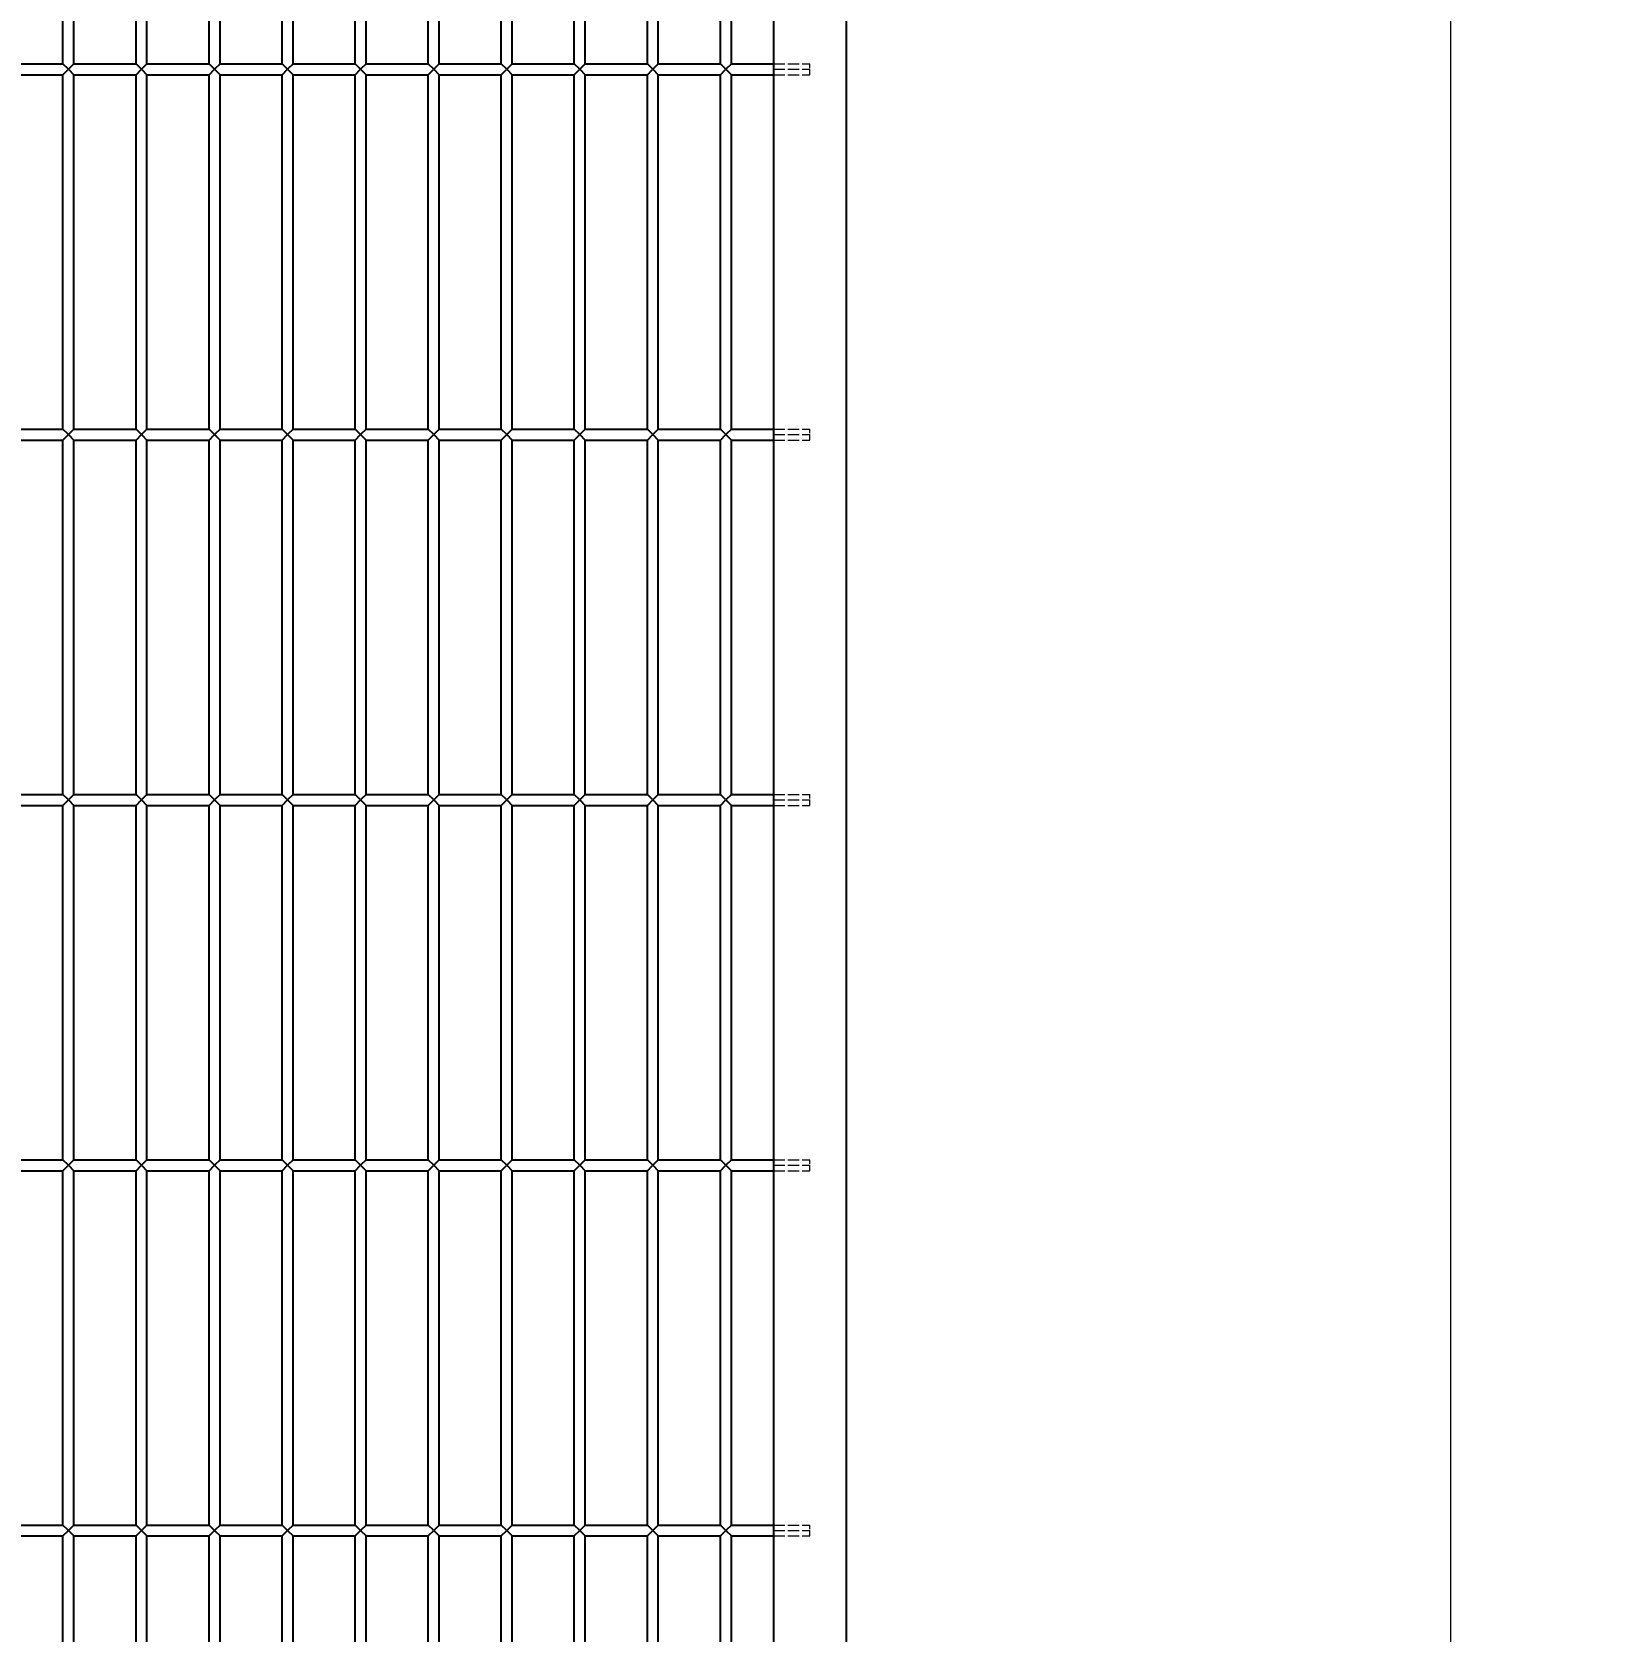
# Model space of a CAD drawing. Header units: millimetres. Extents: x 120 to 9117, y 110 to 4090.
# Drawn here: x 2797.3 to 3225.8, y 2759.2 to 3197.2 of the extents above; entities that cross this region are included whole.
import ezdxf

# ---------------------------------------------------------------- set-up
doc = ezdxf.new("R2010")
doc.units = ezdxf.units.MM
doc.header["$LTSCALE"] = 20
doc.linetypes.add('DASHED', pattern=[0.2067, 0.1654, -0.0413])
doc.layers.add('可见 (ISO)', color=7, linetype='Continuous', lineweight=25)
doc.layers.add('尺寸 (ISO)', color=7, linetype='Continuous', lineweight=18, true_color=0x008000)
doc.layers.add('隐藏 (ISO)', color=5, linetype='DASHED', lineweight=18, true_color=0x0000ff)
doc.styles.add('最新国标', font='simfang.ttf')
doc.dimstyles.new('默认 (GB)', dxfattribs={"dimscale": 20, "dimtxt": 2.8, "dimasz": 2.5, "dimexe": 2, "dimexo": 1.5, "dimgap": 0.5, "dimtad": 1, "dimtoh": 1, "dimdsep": 46, "dimtxsty": '最新国标', "dimcen": 0.09, "dimdle": 10, "dimclrd": 256, "dimclre": 256, "dimclrt": 256, "dimaunit": 1, "dimadec": 3, "dimazin": 2, "dimtfac": 0.535714, "dimtdec": 3, "dimtmove": 0, "dimatfit": 3, "dimfxl": 0, "dimtolj": 1, "dimlwd": -1, "dimlwe": -1, "dimarcsym": 0})

# ---------------------------------------------------------------- blocks, each defined once
blk = doc.blocks.new('_DotSmall')
at = {"color": 0, "linetype": 'ByBlock', "const_width": 0.5}
blk.add_lwpolyline([(-0.0625, 0, 1), (0.0625, 0, 1)], format="xyb", close=True, dxfattribs=at)
blk = doc.blocks.new('*D19')
at = {"layer": 'Defpoints', "color": 0, "transparency": 16777216}
for p in [(2388.78, 3507.01), (3185.78, 3507.01), (2385.78, 1527.01)]:
    blk.add_point(p, dxfattribs=at)
at = {"layer": '尺寸 (ISO)', "color": 116, "true_color": 0x00803f, "transparency": 16777216}
for p, q in [((2418.78, 3507.01), (3225.78, 3507.01)), ((3185.78, 1527.01), (3185.78, 3457.01)), ((2415.78, 1527.01), (3225.78, 1527.01))]:
    blk.add_line(p, q, dxfattribs=at)
blk.add_solid([(3177.45, 3457.01), (3194.11, 3457.01), (3185.78, 3507.01)], dxfattribs=at)
at = {"layer": '尺寸 (ISO)', "color": 116, "true_color": 0x00803f, "transparency": 16777216, "xscale": 50, "yscale": 50, "zscale": 50, "rotation": 270}
blk.add_blockref('_DotSmall', (3185.78, 1527.01), dxfattribs=at)
at = {"layer": '尺寸 (ISO)', "transparency": 16777216, "insert": (3147.46, 2517.01), "char_height": 56, "attachment_point": 5, "rotation": 90, "style": '最新国标'}
blk.add_mtext('\\A1;1980', dxfattribs=at)

msp = doc.modelspace()

# ---------------------------------------------------------------- linework, layer by layer
at = {"layer": '可见 (ISO)'}
for p, q in [((3020.28, 1517.011), (3020.28, 3517.011)), ((3000.28, 3497.011), (3000.28, 2527.011)), ((2805.78, 3188.511), (2805.78, 3285.511)), ((2808.78, 3188.511), (2808.78, 3285.511)), ((2825.78, 3188.511), (2825.78, 3285.511)), ((2828.78, 3188.511), (2828.78, 3285.511)), ((2845.78, 3188.511), (2845.78, 3285.511)), ((2848.78, 3188.511), (2848.78, 3285.511)), ((2865.78, 3188.511), (2865.78, 3285.511)), ((2868.78, 3188.511), (2868.78, 3285.511)), ((2885.78, 3188.511), (2885.78, 3285.511)), ((2888.78, 3188.511), (2888.78, 3285.511)), ((2905.78, 3188.511), (2905.78, 3285.511)), ((2908.78, 3188.511), (2908.78, 3285.511)), ((2925.78, 3188.511), (2925.78, 3285.511)), ((2928.78, 3188.511), (2928.78, 3285.511)), ((2945.78, 3188.511), (2945.78, 3285.511)), ((2948.78, 3188.511), (2948.78, 3285.511)), ((2965.78, 3188.511), (2965.78, 3285.511)), ((2968.78, 3188.511), (2968.78, 3285.511)), ((2985.78, 3188.511), (2985.78, 3285.511)), ((2988.78, 3188.511), (2988.78, 3285.511)), ((2788.78, 3188.511), (2805.78, 3188.511)), ((2788.78, 3185.511), (2805.78, 3185.511)), ((2807.28, 3187.011), (2805.78, 3188.511)), ((2805.78, 3185.511), (2807.28, 3187.011)), ((2805.78, 3088.511), (2805.78, 3185.511)), ((2808.78, 3188.511), (2807.28, 3187.011)), ((2807.28, 3187.011), (2808.78, 3185.511)), ((2808.78, 3188.511), (2825.78, 3188.511)), ((2808.78, 3185.511), (2825.78, 3185.511)), ((2808.78, 3088.511), (2808.78, 3185.511)), ((2827.28, 3187.011), (2825.78, 3188.511)), ((2825.78, 3185.511), (2827.28, 3187.011)), ((2825.78, 3088.511), (2825.78, 3185.511)), ((2828.78, 3188.511), (2827.28, 3187.011)), ((2827.28, 3187.011), (2828.78, 3185.511)), ((2828.78, 3188.511), (2845.78, 3188.511)), ((2828.78, 3185.511), (2845.78, 3185.511)), ((2828.78, 3088.511), (2828.78, 3185.511)), ((2847.28, 3187.011), (2845.78, 3188.511)), ((2845.78, 3185.511), (2847.28, 3187.011)), ((2845.78, 3088.511), (2845.78, 3185.511)), ((2848.78, 3188.511), (2847.28, 3187.011)), ((2847.28, 3187.011), (2848.78, 3185.511)), ((2848.78, 3188.511), (2865.78, 3188.511)), ((2848.78, 3185.511), (2865.78, 3185.511)), ((2848.78, 3088.511), (2848.78, 3185.511)), ((2867.28, 3187.011), (2865.78, 3188.511)), ((2865.78, 3185.511), (2867.28, 3187.011)), ((2865.78, 3088.511), (2865.78, 3185.511)), ((2868.78, 3188.511), (2867.28, 3187.011)), ((2867.28, 3187.011), (2868.78, 3185.511)), ((2868.78, 3188.511), (2885.78, 3188.511)), ((2868.78, 3185.511), (2885.78, 3185.511)), ((2868.78, 3088.511), (2868.78, 3185.511)), ((2887.28, 3187.011), (2885.78, 3188.511)), ((2885.78, 3185.511), (2887.28, 3187.011)), ((2885.78, 3088.511), (2885.78, 3185.511)), ((2888.78, 3188.511), (2887.28, 3187.011)), ((2887.28, 3187.011), (2888.78, 3185.511)), ((2888.78, 3188.511), (2905.78, 3188.511)), ((2888.78, 3185.511), (2905.78, 3185.511)), ((2888.78, 3088.511), (2888.78, 3185.511)), ((2907.28, 3187.011), (2905.78, 3188.511)), ((2905.78, 3185.511), (2907.28, 3187.011)), ((2905.78, 3088.511), (2905.78, 3185.511)), ((2908.78, 3188.511), (2907.28, 3187.011)), ((2907.28, 3187.011), (2908.78, 3185.511)), ((2908.78, 3188.511), (2925.78, 3188.511)), ((2908.78, 3185.511), (2925.78, 3185.511)), ((2908.78, 3088.511), (2908.78, 3185.511)), ((2927.28, 3187.011), (2925.78, 3188.511)), ((2925.78, 3185.511), (2927.28, 3187.011)), ((2925.78, 3088.511), (2925.78, 3185.511)), ((2928.78, 3188.511), (2927.28, 3187.011)), ((2927.28, 3187.011), (2928.78, 3185.511)), ((2928.78, 3188.511), (2945.78, 3188.511)), ((2928.78, 3185.511), (2945.78, 3185.511)), ((2928.78, 3088.511), (2928.78, 3185.511)), ((2947.28, 3187.011), (2945.78, 3188.511)), ((2945.78, 3185.511), (2947.28, 3187.011)), ((2945.78, 3088.511), (2945.78, 3185.511)), ((2948.78, 3188.511), (2947.28, 3187.011)), ((2947.28, 3187.011), (2948.78, 3185.511)), ((2948.78, 3188.511), (2965.78, 3188.511)), ((2948.78, 3185.511), (2965.78, 3185.511)), ((2948.78, 3088.511), (2948.78, 3185.511)), ((2967.28, 3187.011), (2965.78, 3188.511)), ((2965.78, 3185.511), (2967.28, 3187.011)), ((2965.78, 3088.511), (2965.78, 3185.511)), ((2968.78, 3188.511), (2967.28, 3187.011)), ((2967.28, 3187.011), (2968.78, 3185.511)), ((2968.78, 3188.511), (2985.78, 3188.511)), ((2968.78, 3185.511), (2985.78, 3185.511)), ((2968.78, 3088.511), (2968.78, 3185.511)), ((2987.28, 3187.011), (2985.78, 3188.511)), ((2985.78, 3185.511), (2987.28, 3187.011)), ((2985.78, 3088.511), (2985.78, 3185.511)), ((2988.78, 3188.511), (2987.28, 3187.011)), ((2987.28, 3187.011), (2988.78, 3185.511)), ((2988.78, 3188.511), (3000.28, 3188.511)), ((2988.78, 3185.511), (3000.28, 3185.511)), ((2988.78, 3088.511), (2988.78, 3185.511)), ((2788.78, 3088.511), (2805.78, 3088.511)), ((2807.28, 3087.011), (2805.78, 3088.511)), ((2808.78, 3088.511), (2807.28, 3087.011)), ((2808.78, 3088.511), (2825.78, 3088.511)), ((2827.28, 3087.011), (2825.78, 3088.511)), ((2828.78, 3088.511), (2827.28, 3087.011)), ((2828.78, 3088.511), (2845.78, 3088.511)), ((2847.28, 3087.011), (2845.78, 3088.511)), ((2848.78, 3088.511), (2847.28, 3087.011)), ((2848.78, 3088.511), (2865.78, 3088.511)), ((2867.28, 3087.011), (2865.78, 3088.511)), ((2868.78, 3088.511), (2867.28, 3087.011)), ((2868.78, 3088.511), (2885.78, 3088.511)), ((2887.28, 3087.011), (2885.78, 3088.511)), ((2888.78, 3088.511), (2887.28, 3087.011)), ((2888.78, 3088.511), (2905.78, 3088.511)), ((2907.28, 3087.011), (2905.78, 3088.511)), ((2908.78, 3088.511), (2907.28, 3087.011)), ((2908.78, 3088.511), (2925.78, 3088.511)), ((2927.28, 3087.011), (2925.78, 3088.511)), ((2928.78, 3088.511), (2927.28, 3087.011)), ((2928.78, 3088.511), (2945.78, 3088.511)), ((2947.28, 3087.011), (2945.78, 3088.511)), ((2948.78, 3088.511), (2947.28, 3087.011)), ((2948.78, 3088.511), (2965.78, 3088.511)), ((2967.28, 3087.011), (2965.78, 3088.511)), ((2968.78, 3088.511), (2967.28, 3087.011)), ((2968.78, 3088.511), (2985.78, 3088.511)), ((2987.28, 3087.011), (2985.78, 3088.511)), ((2988.78, 3088.511), (2987.28, 3087.011)), ((2988.78, 3088.511), (3000.28, 3088.511)), ((2788.78, 3085.511), (2805.78, 3085.511)), ((2805.78, 3085.511), (2807.28, 3087.011)), ((2805.78, 2988.511), (2805.78, 3085.511)), ((2807.28, 3087.011), (2808.78, 3085.511)), ((2808.78, 3085.511), (2825.78, 3085.511)), ((2808.78, 2988.511), (2808.78, 3085.511)), ((2825.78, 3085.511), (2827.28, 3087.011)), ((2825.78, 2988.511), (2825.78, 3085.511)), ((2827.28, 3087.011), (2828.78, 3085.511)), ((2828.78, 3085.511), (2845.78, 3085.511)), ((2828.78, 2988.511), (2828.78, 3085.511)), ((2845.78, 3085.511), (2847.28, 3087.011)), ((2845.78, 2988.511), (2845.78, 3085.511)), ((2847.28, 3087.011), (2848.78, 3085.511)), ((2848.78, 3085.511), (2865.78, 3085.511)), ((2848.78, 2988.511), (2848.78, 3085.511)), ((2865.78, 3085.511), (2867.28, 3087.011)), ((2865.78, 2988.511), (2865.78, 3085.511)), ((2867.28, 3087.011), (2868.78, 3085.511)), ((2868.78, 3085.511), (2885.78, 3085.511)), ((2868.78, 2988.511), (2868.78, 3085.511)), ((2885.78, 3085.511), (2887.28, 3087.011)), ((2885.78, 2988.511), (2885.78, 3085.511)), ((2887.28, 3087.011), (2888.78, 3085.511)), ((2888.78, 3085.511), (2905.78, 3085.511)), ((2888.78, 2988.511), (2888.78, 3085.511)), ((2905.78, 3085.511), (2907.28, 3087.011)), ((2905.78, 2988.511), (2905.78, 3085.511)), ((2907.28, 3087.011), (2908.78, 3085.511)), ((2908.78, 3085.511), (2925.78, 3085.511)), ((2908.78, 2988.511), (2908.78, 3085.511)), ((2925.78, 3085.511), (2927.28, 3087.011)), ((2925.78, 2988.511), (2925.78, 3085.511)), ((2927.28, 3087.011), (2928.78, 3085.511)), ((2928.78, 3085.511), (2945.78, 3085.511)), ((2928.78, 2988.511), (2928.78, 3085.511)), ((2945.78, 3085.511), (2947.28, 3087.011)), ((2945.78, 2988.511), (2945.78, 3085.511)), ((2947.28, 3087.011), (2948.78, 3085.511)), ((2948.78, 3085.511), (2965.78, 3085.511)), ((2948.78, 2988.511), (2948.78, 3085.511)), ((2965.78, 3085.511), (2967.28, 3087.011)), ((2965.78, 2988.511), (2965.78, 3085.511)), ((2967.28, 3087.011), (2968.78, 3085.511)), ((2968.78, 3085.511), (2985.78, 3085.511)), ((2968.78, 2988.511), (2968.78, 3085.511)), ((2985.78, 3085.511), (2987.28, 3087.011)), ((2985.78, 2988.511), (2985.78, 3085.511)), ((2987.28, 3087.011), (2988.78, 3085.511)), ((2988.78, 3085.511), (3000.28, 3085.511)), ((2988.78, 2988.511), (2988.78, 3085.511)), ((2788.78, 2988.511), (2805.78, 2988.511)), ((2807.28, 2987.011), (2805.78, 2988.511)), ((2808.78, 2988.511), (2807.28, 2987.011)), ((2808.78, 2988.511), (2825.78, 2988.511)), ((2827.28, 2987.011), (2825.78, 2988.511)), ((2828.78, 2988.511), (2827.28, 2987.011)), ((2828.78, 2988.511), (2845.78, 2988.511)), ((2847.28, 2987.011), (2845.78, 2988.511)), ((2848.78, 2988.511), (2847.28, 2987.011)), ((2848.78, 2988.511), (2865.78, 2988.511)), ((2867.28, 2987.011), (2865.78, 2988.511)), ((2868.78, 2988.511), (2867.28, 2987.011)), ((2868.78, 2988.511), (2885.78, 2988.511)), ((2887.28, 2987.011), (2885.78, 2988.511)), ((2888.78, 2988.511), (2887.28, 2987.011)), ((2888.78, 2988.511), (2905.78, 2988.511)), ((2907.28, 2987.011), (2905.78, 2988.511)), ((2908.78, 2988.511), (2907.28, 2987.011)), ((2908.78, 2988.511), (2925.78, 2988.511)), ((2927.28, 2987.011), (2925.78, 2988.511)), ((2928.78, 2988.511), (2927.28, 2987.011)), ((2928.78, 2988.511), (2945.78, 2988.511)), ((2947.28, 2987.011), (2945.78, 2988.511)), ((2948.78, 2988.511), (2947.28, 2987.011)), ((2948.78, 2988.511), (2965.78, 2988.511)), ((2967.28, 2987.011), (2965.78, 2988.511)), ((2968.78, 2988.511), (2967.28, 2987.011)), ((2968.78, 2988.511), (2985.78, 2988.511)), ((2987.28, 2987.011), (2985.78, 2988.511)), ((2988.78, 2988.511), (2987.28, 2987.011)), ((2988.78, 2988.511), (3000.28, 2988.511)), ((2788.78, 2985.511), (2805.78, 2985.511)), ((2805.78, 2985.511), (2807.28, 2987.011)), ((2805.78, 2888.511), (2805.78, 2985.511)), ((2807.28, 2987.011), (2808.78, 2985.511)), ((2808.78, 2985.511), (2825.78, 2985.511)), ((2808.78, 2888.511), (2808.78, 2985.511)), ((2825.78, 2985.511), (2827.28, 2987.011)), ((2825.78, 2888.511), (2825.78, 2985.511)), ((2827.28, 2987.011), (2828.78, 2985.511)), ((2828.78, 2985.511), (2845.78, 2985.511)), ((2828.78, 2888.511), (2828.78, 2985.511)), ((2845.78, 2985.511), (2847.28, 2987.011)), ((2845.78, 2888.511), (2845.78, 2985.511)), ((2847.28, 2987.011), (2848.78, 2985.511)), ((2848.78, 2985.511), (2865.78, 2985.511)), ((2848.78, 2888.511), (2848.78, 2985.511)), ((2865.78, 2985.511), (2867.28, 2987.011)), ((2865.78, 2888.511), (2865.78, 2985.511)), ((2867.28, 2987.011), (2868.78, 2985.511)), ((2868.78, 2985.511), (2885.78, 2985.511)), ((2868.78, 2888.511), (2868.78, 2985.511)), ((2885.78, 2985.511), (2887.28, 2987.011)), ((2885.78, 2888.511), (2885.78, 2985.511)), ((2887.28, 2987.011), (2888.78, 2985.511)), ((2888.78, 2985.511), (2905.78, 2985.511)), ((2888.78, 2888.511), (2888.78, 2985.511)), ((2905.78, 2985.511), (2907.28, 2987.011)), ((2905.78, 2888.511), (2905.78, 2985.511)), ((2907.28, 2987.011), (2908.78, 2985.511)), ((2908.78, 2985.511), (2925.78, 2985.511)), ((2908.78, 2888.511), (2908.78, 2985.511)), ((2925.78, 2985.511), (2927.28, 2987.011)), ((2925.78, 2888.511), (2925.78, 2985.511)), ((2927.28, 2987.011), (2928.78, 2985.511)), ((2928.78, 2985.511), (2945.78, 2985.511)), ((2928.78, 2888.511), (2928.78, 2985.511)), ((2945.78, 2985.511), (2947.28, 2987.011)), ((2945.78, 2888.511), (2945.78, 2985.511)), ((2947.28, 2987.011), (2948.78, 2985.511)), ((2948.78, 2985.511), (2965.78, 2985.511)), ((2948.78, 2888.511), (2948.78, 2985.511)), ((2965.78, 2985.511), (2967.28, 2987.011)), ((2965.78, 2888.511), (2965.78, 2985.511)), ((2967.28, 2987.011), (2968.78, 2985.511)), ((2968.78, 2985.511), (2985.78, 2985.511)), ((2968.78, 2888.511), (2968.78, 2985.511)), ((2985.78, 2985.511), (2987.28, 2987.011)), ((2985.78, 2888.511), (2985.78, 2985.511)), ((2987.28, 2987.011), (2988.78, 2985.511)), ((2988.78, 2985.511), (3000.28, 2985.511)), ((2988.78, 2888.511), (2988.78, 2985.511)), ((2788.78, 2888.511), (2805.78, 2888.511)), ((2807.28, 2887.011), (2805.78, 2888.511)), ((2805.78, 2885.511), (2807.28, 2887.011)), ((2808.78, 2888.511), (2807.28, 2887.011)), ((2807.28, 2887.011), (2808.78, 2885.511)), ((2808.78, 2888.511), (2825.78, 2888.511)), ((2827.28, 2887.011), (2825.78, 2888.511)), ((2825.78, 2885.511), (2827.28, 2887.011)), ((2828.78, 2888.511), (2827.28, 2887.011)), ((2827.28, 2887.011), (2828.78, 2885.511)), ((2828.78, 2888.511), (2845.78, 2888.511)), ((2847.28, 2887.011), (2845.78, 2888.511)), ((2845.78, 2885.511), (2847.28, 2887.011)), ((2848.78, 2888.511), (2847.28, 2887.011)), ((2847.28, 2887.011), (2848.78, 2885.511)), ((2848.78, 2888.511), (2865.78, 2888.511)), ((2867.28, 2887.011), (2865.78, 2888.511)), ((2865.78, 2885.511), (2867.28, 2887.011)), ((2868.78, 2888.511), (2867.28, 2887.011)), ((2867.28, 2887.011), (2868.78, 2885.511)), ((2868.78, 2888.511), (2885.78, 2888.511)), ((2887.28, 2887.011), (2885.78, 2888.511)), ((2885.78, 2885.511), (2887.28, 2887.011)), ((2888.78, 2888.511), (2887.28, 2887.011)), ((2887.28, 2887.011), (2888.78, 2885.511)), ((2888.78, 2888.511), (2905.78, 2888.511)), ((2907.28, 2887.011), (2905.78, 2888.511)), ((2905.78, 2885.511), (2907.28, 2887.011)), ((2908.78, 2888.511), (2907.28, 2887.011)), ((2907.28, 2887.011), (2908.78, 2885.511)), ((2908.78, 2888.511), (2925.78, 2888.511)), ((2927.28, 2887.011), (2925.78, 2888.511)), ((2925.78, 2885.511), (2927.28, 2887.011)), ((2928.78, 2888.511), (2927.28, 2887.011)), ((2927.28, 2887.011), (2928.78, 2885.511)), ((2928.78, 2888.511), (2945.78, 2888.511)), ((2947.28, 2887.011), (2945.78, 2888.511)), ((2945.78, 2885.511), (2947.28, 2887.011)), ((2948.78, 2888.511), (2947.28, 2887.011)), ((2947.28, 2887.011), (2948.78, 2885.511)), ((2948.78, 2888.511), (2965.78, 2888.511)), ((2967.28, 2887.011), (2965.78, 2888.511)), ((2965.78, 2885.511), (2967.28, 2887.011)), ((2968.78, 2888.511), (2967.28, 2887.011)), ((2967.28, 2887.011), (2968.78, 2885.511)), ((2968.78, 2888.511), (2985.78, 2888.511)), ((2987.28, 2887.011), (2985.78, 2888.511)), ((2985.78, 2885.511), (2987.28, 2887.011)), ((2988.78, 2888.511), (2987.28, 2887.011)), ((2987.28, 2887.011), (2988.78, 2885.511)), ((2988.78, 2888.511), (3000.28, 2888.511)), ((2788.78, 2885.511), (2805.78, 2885.511)), ((2805.78, 2788.511), (2805.78, 2885.511)), ((2808.78, 2885.511), (2825.78, 2885.511)), ((2808.78, 2788.511), (2808.78, 2885.511)), ((2825.78, 2788.511), (2825.78, 2885.511)), ((2828.78, 2885.511), (2845.78, 2885.511)), ((2828.78, 2788.511), (2828.78, 2885.511)), ((2845.78, 2788.511), (2845.78, 2885.511)), ((2848.78, 2885.511), (2865.78, 2885.511)), ((2848.78, 2788.511), (2848.78, 2885.511)), ((2865.78, 2788.511), (2865.78, 2885.511)), ((2868.78, 2885.511), (2885.78, 2885.511)), ((2868.78, 2788.511), (2868.78, 2885.511)), ((2885.78, 2788.511), (2885.78, 2885.511)), ((2888.78, 2885.511), (2905.78, 2885.511)), ((2888.78, 2788.511), (2888.78, 2885.511)), ((2905.78, 2788.511), (2905.78, 2885.511)), ((2908.78, 2885.511), (2925.78, 2885.511)), ((2908.78, 2788.511), (2908.78, 2885.511)), ((2925.78, 2788.511), (2925.78, 2885.511)), ((2928.78, 2885.511), (2945.78, 2885.511)), ((2928.78, 2788.511), (2928.78, 2885.511)), ((2945.78, 2788.511), (2945.78, 2885.511)), ((2948.78, 2885.511), (2965.78, 2885.511)), ((2948.78, 2788.511), (2948.78, 2885.511)), ((2965.78, 2788.511), (2965.78, 2885.511)), ((2968.78, 2885.511), (2985.78, 2885.511)), ((2968.78, 2788.511), (2968.78, 2885.511)), ((2985.78, 2788.511), (2985.78, 2885.511)), ((2988.78, 2885.511), (3000.28, 2885.511)), ((2988.78, 2788.511), (2988.78, 2885.511)), ((2788.78, 2788.511), (2805.78, 2788.511)), ((2807.28, 2787.011), (2805.78, 2788.511)), ((2805.78, 2785.511), (2807.28, 2787.011)), ((2808.78, 2788.511), (2807.28, 2787.011)), ((2807.28, 2787.011), (2808.78, 2785.511)), ((2808.78, 2788.511), (2825.78, 2788.511)), ((2827.28, 2787.011), (2825.78, 2788.511)), ((2825.78, 2785.511), (2827.28, 2787.011)), ((2828.78, 2788.511), (2827.28, 2787.011)), ((2827.28, 2787.011), (2828.78, 2785.511)), ((2828.78, 2788.511), (2845.78, 2788.511)), ((2847.28, 2787.011), (2845.78, 2788.511)), ((2845.78, 2785.511), (2847.28, 2787.011)), ((2848.78, 2788.511), (2847.28, 2787.011)), ((2847.28, 2787.011), (2848.78, 2785.511)), ((2848.78, 2788.511), (2865.78, 2788.511)), ((2867.28, 2787.011), (2865.78, 2788.511)), ((2865.78, 2785.511), (2867.28, 2787.011)), ((2868.78, 2788.511), (2867.28, 2787.011)), ((2867.28, 2787.011), (2868.78, 2785.511)), ((2868.78, 2788.511), (2885.78, 2788.511)), ((2887.28, 2787.011), (2885.78, 2788.511)), ((2885.78, 2785.511), (2887.28, 2787.011)), ((2888.78, 2788.511), (2887.28, 2787.011)), ((2887.28, 2787.011), (2888.78, 2785.511)), ((2888.78, 2788.511), (2905.78, 2788.511)), ((2907.28, 2787.011), (2905.78, 2788.511)), ((2905.78, 2785.511), (2907.28, 2787.011)), ((2908.78, 2788.511), (2907.28, 2787.011)), ((2907.28, 2787.011), (2908.78, 2785.511)), ((2908.78, 2788.511), (2925.78, 2788.511)), ((2927.28, 2787.011), (2925.78, 2788.511)), ((2925.78, 2785.511), (2927.28, 2787.011)), ((2928.78, 2788.511), (2927.28, 2787.011)), ((2927.28, 2787.011), (2928.78, 2785.511)), ((2928.78, 2788.511), (2945.78, 2788.511)), ((2947.28, 2787.011), (2945.78, 2788.511)), ((2945.78, 2785.511), (2947.28, 2787.011)), ((2948.78, 2788.511), (2947.28, 2787.011)), ((2947.28, 2787.011), (2948.78, 2785.511)), ((2948.78, 2788.511), (2965.78, 2788.511)), ((2967.28, 2787.011), (2965.78, 2788.511)), ((2965.78, 2785.511), (2967.28, 2787.011)), ((2968.78, 2788.511), (2967.28, 2787.011)), ((2967.28, 2787.011), (2968.78, 2785.511)), ((2968.78, 2788.511), (2985.78, 2788.511)), ((2987.28, 2787.011), (2985.78, 2788.511)), ((2985.78, 2785.511), (2987.28, 2787.011)), ((2988.78, 2788.511), (2987.28, 2787.011)), ((2987.28, 2787.011), (2988.78, 2785.511)), ((2988.78, 2788.511), (3000.28, 2788.511)), ((2788.78, 2785.511), (2805.78, 2785.511)), ((2805.78, 2688.511), (2805.78, 2785.511)), ((2808.78, 2785.511), (2825.78, 2785.511)), ((2808.78, 2688.511), (2808.78, 2785.511)), ((2825.78, 2688.511), (2825.78, 2785.511)), ((2828.78, 2785.511), (2845.78, 2785.511)), ((2828.78, 2688.511), (2828.78, 2785.511)), ((2845.78, 2688.511), (2845.78, 2785.511)), ((2848.78, 2785.511), (2865.78, 2785.511)), ((2848.78, 2688.511), (2848.78, 2785.511)), ((2865.78, 2688.511), (2865.78, 2785.511)), ((2868.78, 2785.511), (2885.78, 2785.511)), ((2868.78, 2688.511), (2868.78, 2785.511)), ((2885.78, 2688.511), (2885.78, 2785.511)), ((2888.78, 2785.511), (2905.78, 2785.511)), ((2888.78, 2688.511), (2888.78, 2785.511)), ((2905.78, 2688.511), (2905.78, 2785.511)), ((2908.78, 2785.511), (2925.78, 2785.511)), ((2908.78, 2688.511), (2908.78, 2785.511)), ((2925.78, 2688.511), (2925.78, 2785.511)), ((2928.78, 2785.511), (2945.78, 2785.511)), ((2928.78, 2688.511), (2928.78, 2785.511)), ((2945.78, 2688.511), (2945.78, 2785.511)), ((2948.78, 2785.511), (2965.78, 2785.511)), ((2948.78, 2688.511), (2948.78, 2785.511)), ((2965.78, 2688.511), (2965.78, 2785.511)), ((2968.78, 2785.511), (2985.78, 2785.511)), ((2968.78, 2688.511), (2968.78, 2785.511)), ((2985.78, 2688.511), (2985.78, 2785.511)), ((2988.78, 2785.511), (3000.28, 2785.511)), ((2988.78, 2688.511), (2988.78, 2785.511))]:
    msp.add_line(p, q, dxfattribs=at)
at = {"layer": '隐藏 (ISO)', "ltscale": 0.952248}
for p, q in [((3000.28, 3188.511), (3010.28, 3188.511)), ((3000.28, 3187.011), (3010.28, 3187.011)), ((3000.28, 3185.511), (3010.28, 3185.511)), ((3000.28, 3088.511), (3010.28, 3088.511)), ((3000.28, 3087.011), (3010.28, 3087.011)), ((3000.28, 3085.511), (3010.28, 3085.511)), ((3000.28, 2988.511), (3010.28, 2988.511)), ((3000.28, 2987.011), (3010.28, 2987.011)), ((3000.28, 2985.511), (3010.28, 2985.511)), ((3000.28, 2888.511), (3010.28, 2888.511)), ((3000.28, 2887.011), (3010.28, 2887.011)), ((3000.28, 2885.511), (3010.28, 2885.511)), ((3000.28, 2788.511), (3010.28, 2788.511)), ((3000.28, 2787.011), (3010.28, 2787.011)), ((3000.28, 2785.511), (3010.28, 2785.511))]:
    msp.add_line(p, q, dxfattribs=at)
at = {"layer": '隐藏 (ISO)', "ltscale": 0.448684}
for p, q in [((3010.28, 3185.511), (3010.28, 3188.511)), ((3010.28, 3085.511), (3010.28, 3088.511)), ((3010.28, 2985.511), (3010.28, 2988.511)), ((3010.28, 2885.511), (3010.28, 2888.511)), ((3010.28, 2785.511), (3010.28, 2788.511))]:
    msp.add_line(p, q, dxfattribs=at)

# ---------------------------------------------------------------- dimensions: what is measured, and where the dimension line sits
at = {"layer": '尺寸 (ISO)', "color": 116, "true_color": 0x00803f}
dim = msp.add_linear_dim(base=(3185.78, 3507.011), p1=(2385.78, 1527.011), p2=(2388.78, 3507.011), angle=90, dimstyle='默认 (GB)', override={"dimgap": 0.5, "dimtoh": 0, "dimdec": 2, "dimblk1": 'DotSmall', "dimsah": 1, "dimdle": 0, "dimtol": 0, "dimlim": 0, "dimtp": 0, "dimtm": 0, "dimtdec": 3, "dimtofl": 0, "dimatfit": 1}, dxfattribs=at)
dim.commit()
dim.dimension.update_dxf_attribs({"geometry": '*D19', "text_midpoint": (3185.78, 2517.011), "dimtype": 160})

doc.saveas('drawing.dxf')
